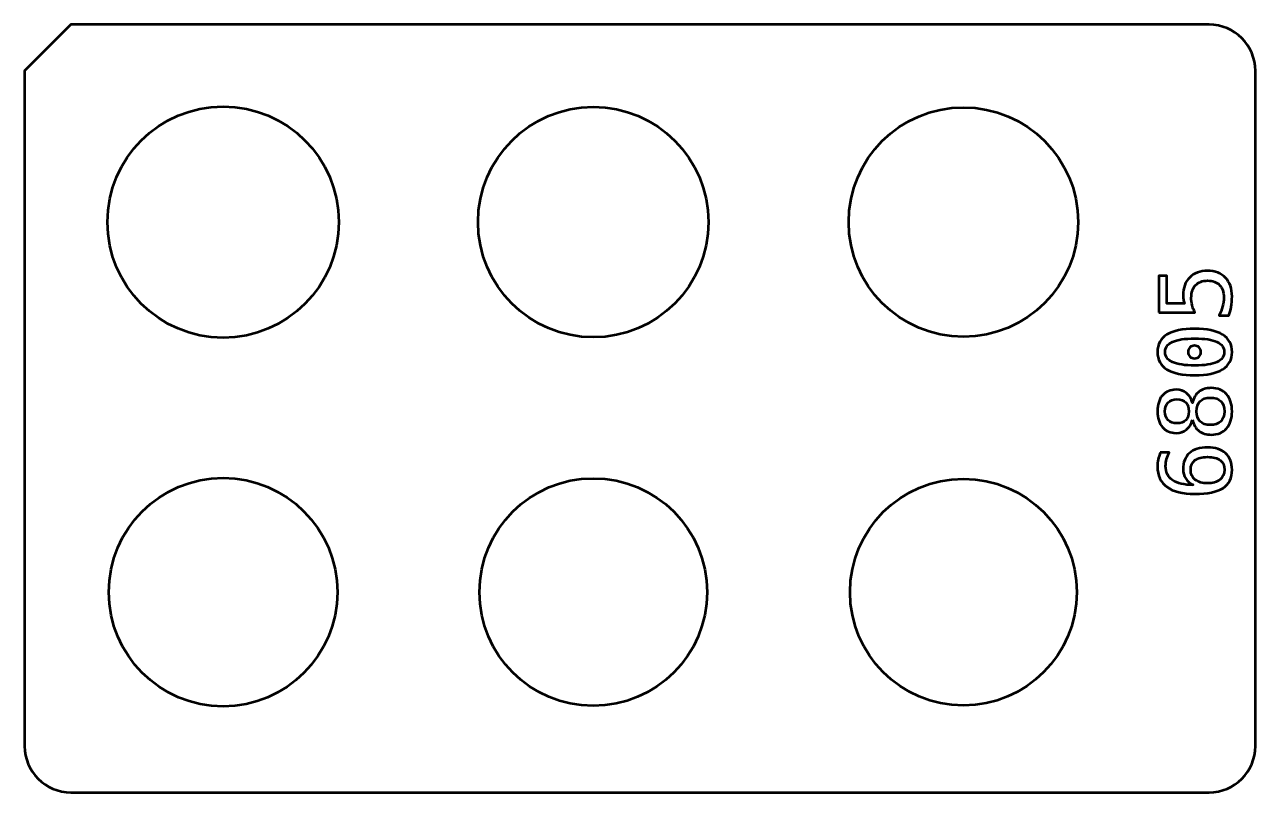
# Model space of a CAD drawing. Header units: centimetres. Extents: x -93.7 to -80.3, y -28 to -19.7.
import ezdxf

# ---------------------------------------------------------------- set-up
doc = ezdxf.new("R2010")
doc.units = ezdxf.units.CM
doc.header["$MEASUREMENT"] = 0
doc.layers.add('Layer 1', color=7, linetype='Continuous')

msp = doc.modelspace()

# ---------------------------------------------------------------- linework, layer by layer
at = {"layer": 'Layer 1', "lineweight": 53}
for centre, major_axis in [((-91.505, -21.835), (0, 1.25)), ((-87.505, -21.835), (0, 1.245)), ((-83.505, -21.835), (0, 1.24)), ((-91.505, -25.835), (0, 1.235)), ((-87.505, -25.835), (0, 1.23)), ((-83.505, -25.835), (0, 1.225))]:
    msp.add_ellipse(centre, major_axis=major_axis, ratio=1, dxfattribs=at)
for points, knots in [([(-93.65, -27.5), (-93.65, -27.5), (-93.65, -20.2), (-93.65, -20.2), (-93.65, -20.2), (-93.65, -20.2), (-93.15, -19.7), (-93.15, -19.7), (-93.15, -19.7), (-93.15, -19.7), (-80.85, -19.7), (-80.85, -19.7), (-80.85, -19.7), (-80.57391, -19.7), (-80.35, -19.92391), (-80.35, -20.2), (-80.35, -20.2), (-80.35, -20.2), (-80.35, -27.5), (-80.35, -27.5), (-80.35, -27.5), (-80.35, -27.77609), (-80.57391, -28), (-80.85, -28), (-80.85, -28), (-80.85, -28), (-93.15, -28), (-93.15, -28), (-93.15, -28), (-93.42609, -28), (-93.65, -27.77609), (-93.65, -27.5)], [0, 0, 0, 0, 0.125, 0.125, 0.125, 0.125, 0.25, 0.25, 0.25, 0.25, 0.375, 0.375, 0.375, 0.375, 0.5, 0.5, 0.5, 0.5, 0.625, 0.625, 0.625, 0.625, 0.75, 0.75, 0.75, 0.75, 0.875, 0.875, 0.875, 0.875, 1, 1, 1, 1]), ([(-81.39444, -22.81068), (-81.39444, -22.81068), (-81.39444, -22.41749), (-81.39444, -22.41749), (-81.39444, -22.41749), (-81.39444, -22.41749), (-81.306, -22.41749), (-81.306, -22.41749), (-81.306, -22.41749), (-81.306, -22.41749), (-81.306, -22.71496), (-81.306, -22.71496), (-81.306, -22.71496), (-81.306, -22.71496), (-81.11508, -22.71496), (-81.11508, -22.71496), (-81.11508, -22.71496), (-81.12059, -22.70004), (-81.12467, -22.68512), (-81.12734, -22.67003), (-81.12734, -22.67003), (-81.13, -22.65493), (-81.13125, -22.63966), (-81.13125, -22.62439), (-81.13125, -22.62439), (-81.13125, -22.54394), (-81.10745, -22.48018), (-81.06003, -22.43294), (-81.06003, -22.43294), (-81.01244, -22.38588), (-80.94815, -22.36226), (-80.86681, -22.36226), (-80.86681, -22.36226), (-80.78494, -22.36226), (-80.72048, -22.38695), (-80.67324, -22.43632), (-80.67324, -22.43632), (-80.62617, -22.48587), (-80.60255, -22.55335), (-80.60255, -22.63913), (-80.60255, -22.63913), (-80.60255, -22.68033), (-80.6054, -22.71798), (-80.6109, -22.75225), (-80.6109, -22.75225), (-80.61641, -22.78635), (-80.62475, -22.81708), (-80.63594, -22.84407), (-80.63594, -22.84407), (-80.63594, -22.84407), (-80.74267, -22.84407), (-80.74267, -22.84407), (-80.74267, -22.84407), (-80.72527, -22.8121), (-80.71231, -22.78014), (-80.70378, -22.74781), (-80.70378, -22.74781), (-80.69526, -22.71549), (-80.691, -22.68264), (-80.691, -22.6489), (-80.691, -22.6489), (-80.691, -22.591), (-80.70627, -22.54643), (-80.73681, -22.51499), (-80.73681, -22.51499), (-80.76736, -22.48356), (-80.81069, -22.46793), (-80.86681, -22.46793), (-80.86681, -22.46793), (-80.9224, -22.46793), (-80.96555, -22.48409), (-80.99645, -22.51659), (-80.99645, -22.51659), (-81.02735, -22.54891), (-81.0428, -22.5942), (-81.0428, -22.65209), (-81.0428, -22.65209), (-81.0428, -22.68015), (-81.03961, -22.7075), (-81.03321, -22.73414), (-81.03321, -22.73414), (-81.02682, -22.76096), (-81.01705, -22.78635), (-81.00427, -22.81068), (-81.00427, -22.81068), (-81.00427, -22.81068), (-81.39444, -22.81068), (-81.39444, -22.81068)], [0, 0, 0, 0, 0.04545455, 0.04545455, 0.04545455, 0.04545455, 0.09090909, 0.09090909, 0.09090909, 0.09090909, 0.13636364, 0.13636364, 0.13636364, 0.13636364, 0.18181818, 0.18181818, 0.18181818, 0.18181818, 0.22727273, 0.22727273, 0.22727273, 0.22727273, 0.27272727, 0.27272727, 0.27272727, 0.27272727, 0.31818182, 0.31818182, 0.31818182, 0.31818182, 0.36363636, 0.36363636, 0.36363636, 0.36363636, 0.40909091, 0.40909091, 0.40909091, 0.40909091, 0.45454545, 0.45454545, 0.45454545, 0.45454545, 0.5, 0.5, 0.5, 0.5, 0.54545455, 0.54545455, 0.54545455, 0.54545455, 0.59090909, 0.59090909, 0.59090909, 0.59090909, 0.63636364, 0.63636364, 0.63636364, 0.63636364, 0.68181818, 0.68181818, 0.68181818, 0.68181818, 0.72727273, 0.72727273, 0.72727273, 0.72727273, 0.77272727, 0.77272727, 0.77272727, 0.77272727, 0.81818182, 0.81818182, 0.81818182, 0.81818182, 0.86363636, 0.86363636, 0.86363636, 0.86363636, 0.90909091, 0.90909091, 0.90909091, 0.90909091, 0.95454545, 0.95454545, 0.95454545, 0.95454545, 1, 1, 1, 1]), ([(-81.40847, -23.23939), (-81.40847, -23.15645), (-81.37455, -23.09376), (-81.30653, -23.05132), (-81.30653, -23.05132), (-81.23851, -23.00887), (-81.13817, -22.98756), (-81.00533, -22.98756), (-81.00533, -22.98756), (-80.87267, -22.98756), (-80.77251, -23.00887), (-80.70449, -23.05132), (-80.70449, -23.05132), (-80.63647, -23.09376), (-80.60255, -23.15645), (-80.60255, -23.23939), (-80.60255, -23.23939), (-80.60255, -23.32232), (-80.63647, -23.38483), (-80.70449, -23.42728), (-80.70449, -23.42728), (-80.77251, -23.46955), (-80.87267, -23.49068), (-81.00533, -23.49068), (-81.00533, -23.49068), (-81.13817, -23.49068), (-81.23851, -23.46955), (-81.30653, -23.42728), (-81.30653, -23.42728), (-81.37455, -23.38483), (-81.40847, -23.32232), (-81.40847, -23.23939)], [0, 0, 0, 0, 0.125, 0.125, 0.125, 0.125, 0.25, 0.25, 0.25, 0.25, 0.375, 0.375, 0.375, 0.375, 0.5, 0.5, 0.5, 0.5, 0.625, 0.625, 0.625, 0.625, 0.75, 0.75, 0.75, 0.75, 0.875, 0.875, 0.875, 0.875, 1, 1, 1, 1]), ([(-81.32518, -23.23939), (-81.32518, -23.28822), (-81.29889, -23.32481), (-81.24615, -23.34878), (-81.24615, -23.34878), (-81.1934, -23.37294), (-81.11313, -23.38501), (-81.00533, -23.38501), (-81.00533, -23.38501), (-80.89771, -23.38501), (-80.81762, -23.37294), (-80.76487, -23.34878), (-80.76487, -23.34878), (-80.71213, -23.32481), (-80.68585, -23.28822), (-80.68585, -23.23939), (-80.68585, -23.23939), (-80.68585, -23.19019), (-80.71213, -23.15343), (-80.76487, -23.12946), (-80.76487, -23.12946), (-80.81762, -23.10531), (-80.89771, -23.09323), (-81.00533, -23.09323), (-81.00533, -23.09323), (-81.11313, -23.09323), (-81.1934, -23.10531), (-81.24615, -23.12946), (-81.24615, -23.12946), (-81.29889, -23.15343), (-81.32518, -23.19019), (-81.32518, -23.23939)], [0, 0, 0, 0, 0.125, 0.125, 0.125, 0.125, 0.25, 0.25, 0.25, 0.25, 0.375, 0.375, 0.375, 0.375, 0.5, 0.5, 0.5, 0.5, 0.625, 0.625, 0.625, 0.625, 0.75, 0.75, 0.75, 0.75, 0.875, 0.875, 0.875, 0.875, 1, 1, 1, 1]), ([(-81.008, -23.30865), (-81.027, -23.30865), (-81.04351, -23.3019), (-81.05737, -23.28858), (-81.05737, -23.28858), (-81.07122, -23.27526), (-81.07815, -23.25928), (-81.07815, -23.24045), (-81.07815, -23.24045), (-81.07815, -23.2211), (-81.07122, -23.2044), (-81.05737, -23.19055), (-81.05737, -23.19055), (-81.04351, -23.1767), (-81.027, -23.16977), (-81.008, -23.16977), (-81.008, -23.16977), (-80.98846, -23.16977), (-80.97195, -23.1767), (-80.95845, -23.19037), (-80.95845, -23.19037), (-80.94495, -23.20405), (-80.9382, -23.22074), (-80.9382, -23.24045), (-80.9382, -23.24045), (-80.9382, -23.25999), (-80.94477, -23.27615), (-80.95792, -23.28911), (-80.95792, -23.28911), (-80.97124, -23.30208), (-80.98775, -23.30865), (-81.008, -23.30865)], [0, 0, 0, 0, 0.125, 0.125, 0.125, 0.125, 0.25, 0.25, 0.25, 0.25, 0.375, 0.375, 0.375, 0.375, 0.5, 0.5, 0.5, 0.5, 0.625, 0.625, 0.625, 0.625, 0.75, 0.75, 0.75, 0.75, 0.875, 0.875, 0.875, 0.875, 1, 1, 1, 1]), ([(-81.0302, -23.97231), (-81.04174, -24.01706), (-81.06305, -24.05205), (-81.09431, -24.07726), (-81.09431, -24.07726), (-81.12538, -24.1023), (-81.16303, -24.11491), (-81.20708, -24.11491), (-81.20708, -24.11491), (-81.26888, -24.11491), (-81.31789, -24.09396), (-81.35412, -24.05205), (-81.35412, -24.05205), (-81.39035, -24.00996), (-81.40847, -23.95295), (-81.40847, -23.88085), (-81.40847, -23.88085), (-81.40847, -23.80839), (-81.39035, -23.75121), (-81.35412, -23.70912), (-81.35412, -23.70912), (-81.31789, -23.6672), (-81.26888, -23.64625), (-81.20708, -23.64625), (-81.20708, -23.64625), (-81.16303, -23.64625), (-81.12538, -23.65886), (-81.09431, -23.6839), (-81.09431, -23.6839), (-81.06305, -23.70912), (-81.04174, -23.7441), (-81.0302, -23.78885), (-81.0302, -23.78885), (-81.01883, -23.73682), (-80.99574, -23.69686), (-80.96111, -23.66934), (-80.96111, -23.66934), (-80.9263, -23.64181), (-80.88137, -23.62796), (-80.82632, -23.62796), (-80.82632, -23.62796), (-80.75617, -23.62796), (-80.70147, -23.65033), (-80.66187, -23.69509), (-80.66187, -23.69509), (-80.62227, -23.73984), (-80.60255, -23.80182), (-80.60255, -23.88085), (-80.60255, -23.88085), (-80.60255, -23.95988), (-80.62227, -24.02168), (-80.66169, -24.06625), (-80.66169, -24.06625), (-80.70094, -24.11083), (-80.75546, -24.1332), (-80.82525, -24.1332), (-80.82525, -24.1332), (-80.88066, -24.1332), (-80.92595, -24.11935), (-80.96076, -24.09183), (-80.96076, -24.09183), (-80.99557, -24.0643), (-81.01883, -24.02434), (-81.0302, -23.97231)], [0, 0, 0, 0, 0.0625, 0.0625, 0.0625, 0.0625, 0.125, 0.125, 0.125, 0.125, 0.1875, 0.1875, 0.1875, 0.1875, 0.25, 0.25, 0.25, 0.25, 0.3125, 0.3125, 0.3125, 0.3125, 0.375, 0.375, 0.375, 0.375, 0.4375, 0.4375, 0.4375, 0.4375, 0.5, 0.5, 0.5, 0.5, 0.5625, 0.5625, 0.5625, 0.5625, 0.625, 0.625, 0.625, 0.625, 0.6875, 0.6875, 0.6875, 0.6875, 0.75, 0.75, 0.75, 0.75, 0.8125, 0.8125, 0.8125, 0.8125, 0.875, 0.875, 0.875, 0.875, 0.9375, 0.9375, 0.9375, 0.9375, 1, 1, 1, 1]), ([(-81.19731, -24.01031), (-81.15558, -24.01031), (-81.12396, -23.9993), (-81.10212, -23.9771), (-81.10212, -23.9771), (-81.08028, -23.9549), (-81.06927, -23.92276), (-81.06927, -23.88085), (-81.06927, -23.88085), (-81.06927, -23.83858), (-81.08028, -23.80626), (-81.10212, -23.78406), (-81.10212, -23.78406), (-81.12396, -23.76186), (-81.15558, -23.75085), (-81.19731, -23.75085), (-81.19731, -23.75085), (-81.23958, -23.75085), (-81.2719, -23.76186), (-81.2941, -23.78388), (-81.2941, -23.78388), (-81.3163, -23.8059), (-81.32731, -23.83823), (-81.32731, -23.88085), (-81.32731, -23.88085), (-81.32731, -23.92276), (-81.31612, -23.9549), (-81.29374, -23.9771), (-81.29374, -23.9771), (-81.27136, -23.9993), (-81.23922, -24.01031), (-81.19731, -24.01031)], [0, 0, 0, 0, 0.125, 0.125, 0.125, 0.125, 0.25, 0.25, 0.25, 0.25, 0.375, 0.375, 0.375, 0.375, 0.5, 0.5, 0.5, 0.5, 0.625, 0.625, 0.625, 0.625, 0.75, 0.75, 0.75, 0.75, 0.875, 0.875, 0.875, 0.875, 1, 1, 1, 1]), ([(-80.98651, -23.88085), (-80.98651, -23.92773), (-80.97337, -23.96378), (-80.94726, -23.98936), (-80.94726, -23.98936), (-80.92098, -24.01475), (-80.88404, -24.02754), (-80.83609, -24.02754), (-80.83609, -24.02754), (-80.78832, -24.02754), (-80.75102, -24.01457), (-80.72456, -23.98882), (-80.72456, -23.98882), (-80.6981, -23.96289), (-80.68478, -23.92702), (-80.68478, -23.88085), (-80.68478, -23.88085), (-80.68478, -23.83361), (-80.69792, -23.79738), (-80.72403, -23.77181), (-80.72403, -23.77181), (-80.75031, -23.74641), (-80.78761, -23.73362), (-80.83609, -23.73362), (-80.83609, -23.73362), (-80.88368, -23.73362), (-80.92062, -23.74659), (-80.9469, -23.77234), (-80.9469, -23.77234), (-80.97337, -23.79827), (-80.98651, -23.83432), (-80.98651, -23.88085)], [0, 0, 0, 0, 0.125, 0.125, 0.125, 0.125, 0.25, 0.25, 0.25, 0.25, 0.375, 0.375, 0.375, 0.375, 0.5, 0.5, 0.5, 0.5, 0.625, 0.625, 0.625, 0.625, 0.75, 0.75, 0.75, 0.75, 0.875, 0.875, 0.875, 0.875, 1, 1, 1, 1]), ([(-81.37721, -24.32713), (-81.37721, -24.32713), (-81.28042, -24.32713), (-81.28042, -24.32713), (-81.28042, -24.32713), (-81.29321, -24.34898), (-81.30315, -24.37224), (-81.3099, -24.39693), (-81.3099, -24.39693), (-81.31665, -24.42143), (-81.32003, -24.44719), (-81.32003, -24.47382), (-81.32003, -24.47382), (-81.32003, -24.54042), (-81.29498, -24.59104), (-81.2449, -24.62531), (-81.2449, -24.62531), (-81.19482, -24.65959), (-81.12094, -24.67681), (-81.02345, -24.67681), (-81.02345, -24.67681), (-81.05825, -24.66012), (-81.08489, -24.63703), (-81.10336, -24.60755), (-81.10336, -24.60755), (-81.12201, -24.57807), (-81.13125, -24.54433), (-81.13125, -24.50615), (-81.13125, -24.50615), (-81.13125, -24.4312), (-81.10834, -24.37331), (-81.06234, -24.33211), (-81.06234, -24.33211), (-81.01634, -24.29108), (-80.95117, -24.27048), (-80.86681, -24.27048), (-80.86681, -24.27048), (-80.78299, -24.27048), (-80.71799, -24.29162), (-80.67182, -24.33388), (-80.67182, -24.33388), (-80.62564, -24.37633), (-80.60255, -24.43582), (-80.60255, -24.51236), (-80.60255, -24.51236), (-80.60255, -24.60258), (-80.63488, -24.66864), (-80.69952, -24.71073), (-80.69952, -24.71073), (-80.76434, -24.75264), (-80.8661, -24.7736), (-81.00533, -24.7736), (-81.00533, -24.7736), (-81.1364, -24.7736), (-81.23638, -24.74838), (-81.30511, -24.69795), (-81.30511, -24.69795), (-81.37401, -24.64733), (-81.40847, -24.57434), (-81.40847, -24.47862), (-81.40847, -24.47862), (-81.40847, -24.45287), (-81.4058, -24.4273), (-81.40047, -24.40154), (-81.40047, -24.40154), (-81.39497, -24.37579), (-81.38733, -24.35111), (-81.37721, -24.32713)], [0, 0, 0, 0, 0.05882353, 0.05882353, 0.05882353, 0.05882353, 0.11764706, 0.11764706, 0.11764706, 0.11764706, 0.17647059, 0.17647059, 0.17647059, 0.17647059, 0.23529412, 0.23529412, 0.23529412, 0.23529412, 0.29411765, 0.29411765, 0.29411765, 0.29411765, 0.35294118, 0.35294118, 0.35294118, 0.35294118, 0.41176471, 0.41176471, 0.41176471, 0.41176471, 0.47058824, 0.47058824, 0.47058824, 0.47058824, 0.52941176, 0.52941176, 0.52941176, 0.52941176, 0.58823529, 0.58823529, 0.58823529, 0.58823529, 0.64705882, 0.64705882, 0.64705882, 0.64705882, 0.70588235, 0.70588235, 0.70588235, 0.70588235, 0.76470588, 0.76470588, 0.76470588, 0.76470588, 0.82352941, 0.82352941, 0.82352941, 0.82352941, 0.88235294, 0.88235294, 0.88235294, 0.88235294, 0.94117647, 0.94117647, 0.94117647, 0.94117647, 1, 1, 1, 1]), ([(-81.04902, -24.51449), (-81.04902, -24.55925), (-81.03286, -24.59459), (-81.00072, -24.62016), (-81.00072, -24.62016), (-80.96839, -24.64591), (-80.92382, -24.6587), (-80.86681, -24.6587), (-80.86681, -24.6587), (-80.80998, -24.6587), (-80.76541, -24.64591), (-80.73308, -24.62016), (-80.73308, -24.62016), (-80.70094, -24.59459), (-80.68478, -24.55925), (-80.68478, -24.51449), (-80.68478, -24.51449), (-80.68478, -24.46796), (-80.70005, -24.43298), (-80.73078, -24.40936), (-80.73078, -24.40936), (-80.7615, -24.38574), (-80.80696, -24.37402), (-80.86681, -24.37402), (-80.86681, -24.37402), (-80.92719, -24.37402), (-80.97266, -24.38574), (-81.0032, -24.40936), (-81.0032, -24.40936), (-81.03375, -24.43298), (-81.04902, -24.46796), (-81.04902, -24.51449)], [0, 0, 0, 0, 0.125, 0.125, 0.125, 0.125, 0.25, 0.25, 0.25, 0.25, 0.375, 0.375, 0.375, 0.375, 0.5, 0.5, 0.5, 0.5, 0.625, 0.625, 0.625, 0.625, 0.75, 0.75, 0.75, 0.75, 0.875, 0.875, 0.875, 0.875, 1, 1, 1, 1])]:
    msp.add_open_spline(points, degree=3, knots=knots, dxfattribs=at)

doc.saveas('drawing.dxf')
